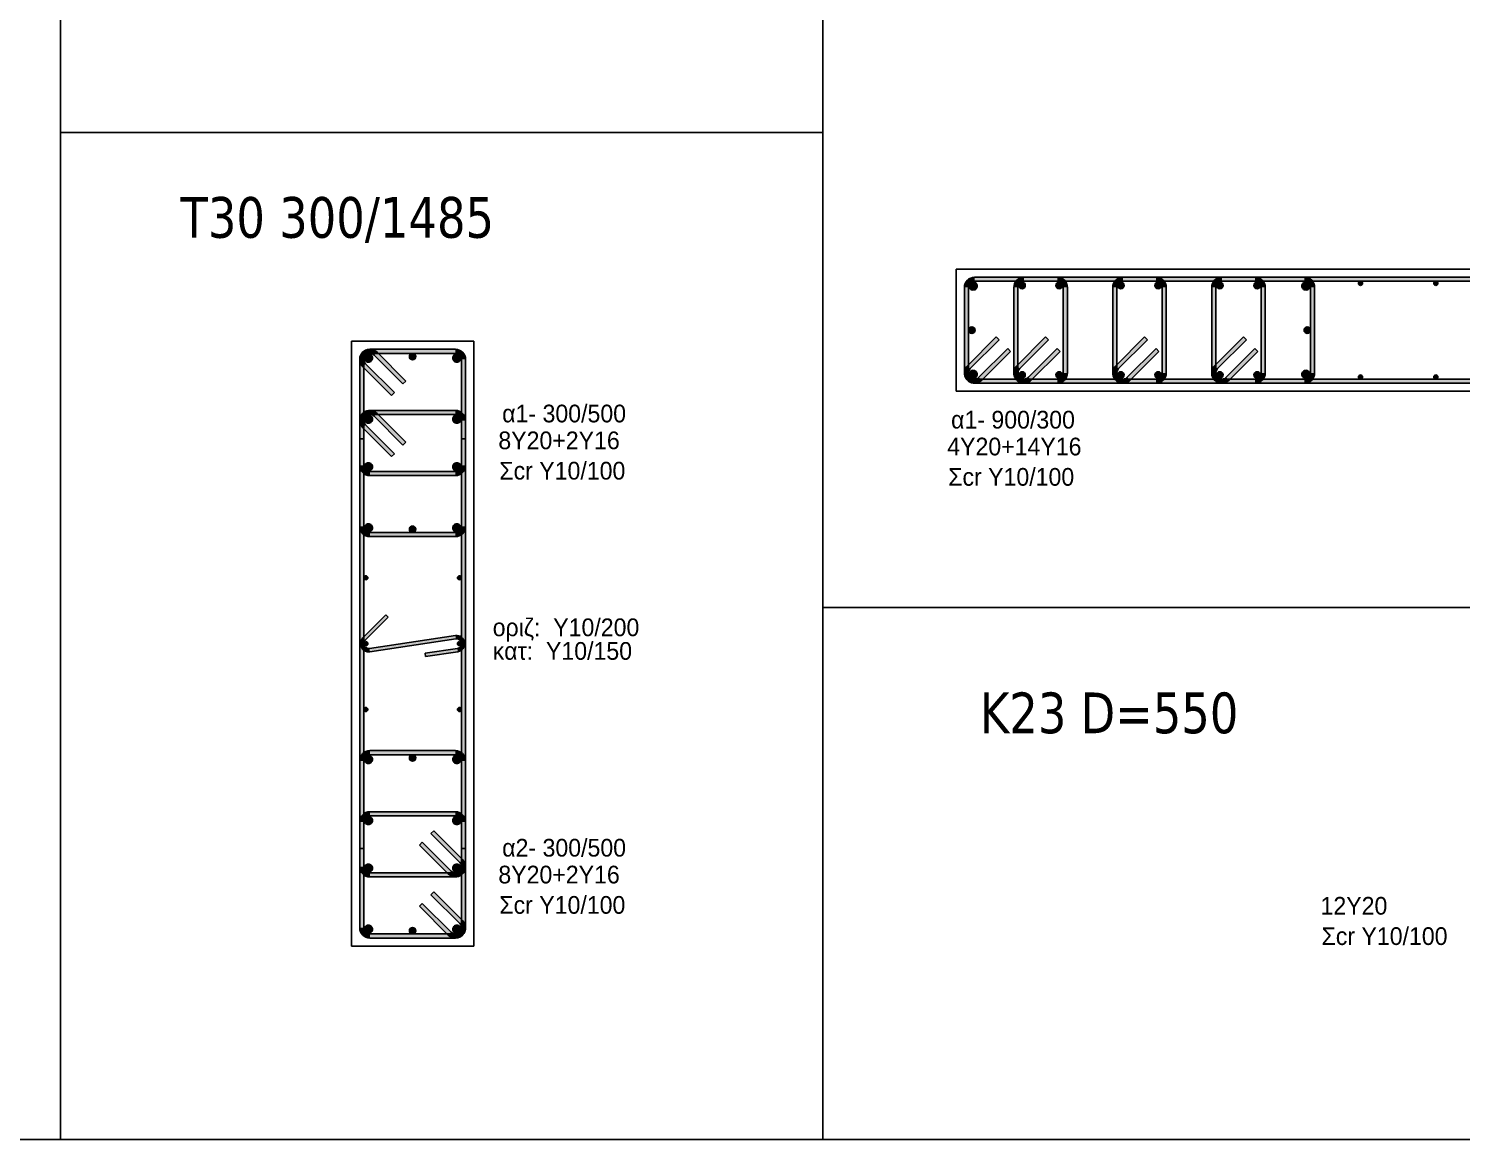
# Model space of a CAD drawing. Header units: millimetres. Extents: x -2171 to 1563, y -1758 to -1505.
# Drawn here: x 288.36 to 305.95, y -1630.29 to -1616.66 of the extents above; entities that cross this region are included whole.
import ezdxf

# ---------------------------------------------------------------- set-up
doc = ezdxf.new("R2010")
doc.units = ezdxf.units.MM
for name, color, linetype in [('-S_TEXT', 3, 'Continuous'), ('Col_Det', 7, 'Continuous'), ('Col_Det_Fill', 7, 'Continuous'), ('Geo_Col_Pro_1', 7, 'Continuous'), ('pinakaki', 153, 'Continuous')]:
    doc.layers.add(name, color=color, linetype=linetype)
doc.styles.add('S1Arl22_b_934_161', font='arial.ttf', dxfattribs={"width": 0.933629, "height": 0.002175})
doc.styles.get("Standard").update_dxf_attribs({"font": 'tahoma.ttf'})

msp = doc.modelspace()

# ---------------------------------------------------------------- hatches: boundary and pattern name
at = {"layer": 'Col_Det_Fill'}
for color, points in [(252, [(299.9732, -1619.7616), (299.9732, -1619.7116, 0.4142136), (299.8482, -1619.8366), (299.8982, -1619.8366, -0.4142136)]), (252, [(299.8982, -1619.8366), (299.8482, -1619.8366), (299.8482, -1620.8866), (299.8982, -1620.8866)]), (12, [(299.9055, -1619.8189, 0.4142136), (299.9555, -1619.8689, 0.4142136), (300.0055, -1619.8189, 0.4142136), (299.9555, -1619.7689, 0.4142136)]), (252, [(304.0232, -1619.7616), (304.0232, -1619.7116), (299.9732, -1619.7116), (299.9732, -1619.7616)]), (252, [(300.5804, -1619.7616), (300.5804, -1619.7116, 0.4142136), (300.4554, -1619.8366), (300.5054, -1619.8366, -0.4142136)]), (252, [(300.5054, -1619.8366), (300.4554, -1619.8366), (300.4554, -1620.8866), (300.5054, -1620.8866)]), (56, [(300.5156, -1619.8119, 0.4142136), (300.5556, -1619.8519, 0.4142136), (300.5956, -1619.8119, 0.4142136), (300.5556, -1619.7719, 0.4142136)]), (252, [(300.9875, -1619.7616), (300.9875, -1619.7116), (300.5804, -1619.7116), (300.5804, -1619.7616)]), (56, [(300.9723, -1619.8119, 0.4142136), (301.0123, -1619.8519, 0.4142136), (301.0523, -1619.8119, 0.4142136), (301.0123, -1619.7719, 0.4142136)]), (252, [(301.0625, -1619.8366), (301.1125, -1619.8366, 0.4142136), (300.9875, -1619.7116), (300.9875, -1619.7616, -0.4142136)]), (252, [(301.0625, -1620.8866), (301.1125, -1620.8866), (301.1125, -1619.8366), (301.0625, -1619.8366)]), (252, [(301.7946, -1619.7616), (301.7946, -1619.7116, 0.4142136), (301.6696, -1619.8366), (301.7196, -1619.8366, -0.4142136)]), (252, [(301.7196, -1619.8366), (301.6696, -1619.8366), (301.6696, -1620.8866), (301.7196, -1620.8866)]), (56, [(301.7299, -1619.8119, 0.4142136), (301.7699, -1619.8519, 0.4142136), (301.8099, -1619.8119, 0.4142136), (301.7699, -1619.7719, 0.4142136)]), (252, [(302.2018, -1619.7616), (302.2018, -1619.7116), (301.7946, -1619.7116), (301.7946, -1619.7616)]), (56, [(302.1865, -1619.8119, 0.4142136), (302.2265, -1619.8519, 0.4142136), (302.2665, -1619.8119, 0.4142136), (302.2265, -1619.7719, 0.4142136)]), (252, [(302.2768, -1619.8366), (302.3268, -1619.8366, 0.4142136), (302.2018, -1619.7116), (302.2018, -1619.7616, -0.4142136)]), (252, [(302.2768, -1620.8866), (302.3268, -1620.8866), (302.3268, -1619.8366), (302.2768, -1619.8366)]), (252, [(303.0089, -1619.7616), (303.0089, -1619.7116, 0.4142136), (302.8839, -1619.8366), (302.9339, -1619.8366, -0.4142136)]), (252, [(302.9339, -1619.8366), (302.8839, -1619.8366), (302.8839, -1620.8866), (302.9339, -1620.8866)]), (56, [(302.9442, -1619.8119, 0.4142136), (302.9842, -1619.8519, 0.4142136), (303.0242, -1619.8119, 0.4142136), (302.9842, -1619.7719, 0.4142136)]), (252, [(314.8005, -1619.7616), (314.8005, -1619.7116), (302.9467, -1619.7116), (302.9467, -1619.7616)]), (252, [(303.4161, -1619.7616), (303.4161, -1619.7116), (303.0089, -1619.7116), (303.0089, -1619.7616)]), (56, [(303.4008, -1619.8119, 0.4142136), (303.4408, -1619.8519, 0.4142136), (303.4808, -1619.8119, 0.4142136), (303.4408, -1619.7719, 0.4142136)]), (252, [(303.4911, -1619.8366), (303.5411, -1619.8366, 0.4142136), (303.4161, -1619.7116), (303.4161, -1619.7616, -0.4142136)]), (252, [(303.4911, -1620.8866), (303.5411, -1620.8866), (303.5411, -1619.8366), (303.4911, -1619.8366)]), (12, [(303.9909, -1619.8189, 0.4142136), (304.0409, -1619.8689, 0.4142136), (304.0909, -1619.8189, 0.4142136), (304.0409, -1619.7689, 0.4142136)]), (252, [(304.0982, -1619.8366), (304.1482, -1619.8366, 0.4142136), (304.0232, -1619.7116), (304.0232, -1619.7616, -0.4142136)]), (252, [(304.0982, -1620.8866), (304.1482, -1620.8866), (304.1482, -1619.8366), (304.0982, -1619.8366)]), (133, [(304.6862, -1619.7866, 0.4142136), (304.7112, -1619.8116, 0.4142136), (304.7362, -1619.7866, 0.4142136), (304.7112, -1619.7616, 0.4142136)]), (133, [(305.6112, -1619.7866, 0.4142136), (305.6362, -1619.8116, 0.4142136), (305.6612, -1619.7866, 0.4142136), (305.6362, -1619.7616, 0.4142136)]), (133, [(299.8982, -1620.3616, 0.4142136), (299.9382, -1620.4016, 0.4142136), (299.9782, -1620.3616, 0.4142136), (299.9382, -1620.3216, 0.4142136)]), (133, [(304.0182, -1620.3616, 0.4142136), (304.0582, -1620.4016, 0.4142136), (304.0982, -1620.3616, 0.4142136), (304.0582, -1620.3216, 0.4142136)]), (252, [(300.2737, -1620.48), (300.2384, -1620.4447), (299.8848, -1620.7982), (299.9202, -1620.8336)]), (252, [(300.8809, -1620.48), (300.8455, -1620.4447), (300.492, -1620.7982), (300.5273, -1620.8336)]), (252, [(302.0952, -1620.48), (302.0598, -1620.4447), (301.7063, -1620.7982), (301.7416, -1620.8336)]), (252, [(303.3095, -1620.48), (303.2741, -1620.4447), (302.9205, -1620.7982), (302.9559, -1620.8336)]), (252, [(292.6016, -1620.668), (292.637, -1620.6327, 0.6681786), (292.4236, -1620.7211), (292.4736, -1620.7211, -0.6681786)]), (252, [(292.5486, -1620.6461), (292.5486, -1620.5961, 0.6681786), (292.4602, -1620.8095), (292.4956, -1620.7741, -0.6681786)]), (252, [(292.4736, -1620.7211), (292.4236, -1620.7211), (292.4236, -1622.7711), (292.4736, -1622.7711)]), (12, [(292.5309, -1620.6534, 0.4142136), (292.4809, -1620.7034, 0.4142136), (292.5309, -1620.7534, 0.4142136), (292.5809, -1620.7034, 0.4142136)]), (252, [(293.5986, -1620.6461), (293.5986, -1620.5961), (292.5486, -1620.5961), (292.5486, -1620.6461)]), (252, [(292.9552, -1621.0216), (292.9905, -1620.9862), (292.637, -1620.6327), (292.6016, -1620.668)]), (133, [(293.0735, -1620.6461, 0.4142136), (293.0335, -1620.6861, 0.4142136), (293.0735, -1620.7261, 0.4142136), (293.1135, -1620.6861, 0.4142136)]), (12, [(293.6163, -1620.6534, 0.4142136), (293.5663, -1620.7034, 0.4142136), (293.6163, -1620.7534, 0.4142136), (293.6663, -1620.7034, 0.4142136)]), (252, [(293.6736, -1620.7211), (293.7236, -1620.7211, 0.4142136), (293.5986, -1620.5961), (293.5986, -1620.6461, -0.4142136)]), (252, [(293.6736, -1622.7711), (293.7236, -1622.7711), (293.7236, -1620.7211), (293.6736, -1620.7211)]), (252, [(300.0263, -1620.9396), (300.0616, -1620.975), (300.4152, -1620.6214), (300.3798, -1620.5861)]), (252, [(300.6334, -1620.9396), (300.6687, -1620.975), (301.0223, -1620.6214), (300.9869, -1620.5861)]), (252, [(301.8477, -1620.9396), (301.883, -1620.975), (302.2366, -1620.6214), (302.2012, -1620.5861)]), (252, [(303.062, -1620.9396), (303.0973, -1620.975), (303.4509, -1620.6214), (303.4155, -1620.5861)]), (252, [(292.4956, -1620.7741), (292.4602, -1620.8095), (292.8137, -1621.163), (292.8491, -1621.1277)]), (252, [(299.9202, -1620.8336), (299.8848, -1620.7982, 0.6681786), (299.9732, -1621.0116), (299.9732, -1620.9616, -0.6681786)]), (252, [(299.8982, -1620.8866), (299.8482, -1620.8866, 0.6681786), (300.0616, -1620.975), (300.0263, -1620.9396, -0.6681786)]), (12, [(299.9055, -1620.9043, 0.4142136), (299.9555, -1620.9543, 0.4142136), (300.0055, -1620.9043, 0.4142136), (299.9555, -1620.8543, 0.4142136)]), (252, [(300.5273, -1620.8336), (300.492, -1620.7982, 0.6681786), (300.5804, -1621.0116), (300.5804, -1620.9616, -0.6681786)]), (252, [(300.5054, -1620.8866), (300.4554, -1620.8866, 0.6681786), (300.6687, -1620.975), (300.6334, -1620.9396, -0.6681786)]), (56, [(300.5156, -1620.9114, 0.4142136), (300.5556, -1620.9514, 0.4142136), (300.5956, -1620.9114, 0.4142136), (300.5556, -1620.8714, 0.4142136)]), (56, [(300.9723, -1620.9114, 0.4142136), (301.0123, -1620.9514, 0.4142136), (301.0523, -1620.9114, 0.4142136), (301.0123, -1620.8714, 0.4142136)]), (252, [(300.9875, -1620.9616), (300.9875, -1621.0116, 0.4142136), (301.1125, -1620.8866), (301.0625, -1620.8866, -0.4142136)]), (252, [(301.7416, -1620.8336), (301.7063, -1620.7982, 0.6681786), (301.7946, -1621.0116), (301.7946, -1620.9616, -0.6681786)]), (252, [(301.7196, -1620.8866), (301.6696, -1620.8866, 0.6681786), (301.883, -1620.975), (301.8477, -1620.9396, -0.6681786)]), (56, [(301.7299, -1620.9114, 0.4142136), (301.7699, -1620.9514, 0.4142136), (301.8099, -1620.9114, 0.4142136), (301.7699, -1620.8714, 0.4142136)]), (56, [(302.1865, -1620.9114, 0.4142136), (302.2265, -1620.9514, 0.4142136), (302.2665, -1620.9114, 0.4142136), (302.2265, -1620.8714, 0.4142136)]), (252, [(302.2018, -1620.9616), (302.2018, -1621.0116, 0.4142136), (302.3268, -1620.8866), (302.2768, -1620.8866, -0.4142136)]), (252, [(302.9559, -1620.8336), (302.9205, -1620.7982, 0.6681786), (303.0089, -1621.0116), (303.0089, -1620.9616, -0.6681786)]), (252, [(302.9339, -1620.8866), (302.8839, -1620.8866, 0.6681786), (303.0973, -1620.975), (303.062, -1620.9396, -0.6681786)]), (56, [(302.9442, -1620.9114, 0.4142136), (302.9842, -1620.9514, 0.4142136), (303.0242, -1620.9114, 0.4142136), (302.9842, -1620.8714, 0.4142136)]), (56, [(303.4008, -1620.9114, 0.4142136), (303.4408, -1620.9514, 0.4142136), (303.4808, -1620.9114, 0.4142136), (303.4408, -1620.8714, 0.4142136)]), (252, [(303.4161, -1620.9616), (303.4161, -1621.0116, 0.4142136), (303.5411, -1620.8866), (303.4911, -1620.8866, -0.4142136)]), (12, [(303.9909, -1620.9043, 0.4142136), (304.0409, -1620.9543, 0.4142136), (304.0909, -1620.9043, 0.4142136), (304.0409, -1620.8543, 0.4142136)]), (252, [(304.0232, -1620.9616), (304.0232, -1621.0116, 0.4142136), (304.1482, -1620.8866), (304.0982, -1620.8866, -0.4142136)]), (252, [(299.9732, -1620.9616), (299.9732, -1621.0116), (304.0232, -1621.0116), (304.0232, -1620.9616)]), (252, [(300.5804, -1620.9616), (300.5804, -1621.0116), (300.9875, -1621.0116), (300.9875, -1620.9616)]), (252, [(301.7946, -1620.9616), (301.7946, -1621.0116), (302.2018, -1621.0116), (302.2018, -1620.9616)]), (252, [(302.9467, -1620.9616), (302.9467, -1621.0116), (314.8005, -1621.0116), (314.8005, -1620.9616)]), (252, [(303.0089, -1620.9616), (303.0089, -1621.0116), (303.4161, -1621.0116), (303.4161, -1620.9616)]), (133, [(304.6862, -1620.9366, 0.4142136), (304.7112, -1620.9616, 0.4142136), (304.7362, -1620.9366, 0.4142136), (304.7112, -1620.9116, 0.4142136)]), (133, [(305.6112, -1620.9366, 0.4142136), (305.6362, -1620.9616, 0.4142136), (305.6612, -1620.9366, 0.4142136), (305.6362, -1620.9116, 0.4142136)]), (252, [(292.6016, -1621.418), (292.637, -1621.3827, 0.6681786), (292.4236, -1621.4711), (292.4736, -1621.4711, -0.6681786)]), (252, [(292.5486, -1621.3961), (292.5486, -1621.3461, 0.6681786), (292.4602, -1621.5595), (292.4956, -1621.5241, -0.6681786)]), (56, [(292.5309, -1621.4034, 0.4142136), (292.4809, -1621.4534, 0.4142136), (292.5309, -1621.5034, 0.4142136), (292.5809, -1621.4534, 0.4142136)]), (252, [(293.5986, -1621.3961), (293.5986, -1621.3461), (292.5486, -1621.3461), (292.5486, -1621.3961)]), (252, [(292.9552, -1621.7716), (292.9905, -1621.7362), (292.637, -1621.3827), (292.6016, -1621.418)]), (56, [(293.6163, -1621.4034, 0.4142136), (293.5663, -1621.4534, 0.4142136), (293.6163, -1621.5034, 0.4142136), (293.6663, -1621.4534, 0.4142136)]), (252, [(293.6736, -1621.4711), (293.7236, -1621.4711, 0.4142136), (293.5986, -1621.3461), (293.5986, -1621.3961, -0.4142136)]), (252, [(292.4736, -1621.4711), (292.4236, -1621.4711), (292.4236, -1622.0211), (292.4736, -1622.0211)]), (252, [(292.4956, -1621.5241), (292.4602, -1621.5595), (292.8137, -1621.913), (292.8491, -1621.8777)]), (252, [(293.6736, -1622.0211), (293.7236, -1622.0211), (293.7236, -1621.4711), (293.6736, -1621.4711)]), (252, [(292.4736, -1621.6945), (292.4236, -1621.6945), (292.4236, -1626.7245), (292.4736, -1626.7245)]), (252, [(293.6736, -1626.7245), (293.7236, -1626.7245), (293.7236, -1621.6945), (293.6736, -1621.6945)]), (252, [(292.4736, -1622.0211), (292.4236, -1622.0211, 0.4142136), (292.5486, -1622.1461), (292.5486, -1622.0961, -0.4142136)]), (56, [(292.5309, -1621.9887, 0.4142136), (292.4809, -1622.0387, 0.4142136), (292.5309, -1622.0887, 0.4142136), (292.5809, -1622.0387, 0.4142136)]), (252, [(292.5486, -1622.0961), (292.5486, -1622.1461), (293.5986, -1622.1461), (293.5986, -1622.0961)]), (56, [(293.6163, -1621.9887, 0.4142136), (293.5663, -1622.0387, 0.4142136), (293.6163, -1622.0887, 0.4142136), (293.6663, -1622.0387, 0.4142136)]), (252, [(293.5986, -1622.0961), (293.5986, -1622.1461, 0.4142136), (293.7236, -1622.0211), (293.6736, -1622.0211, -0.4142136)]), (252, [(292.4736, -1622.7711), (292.4236, -1622.7711, 0.4142136), (292.5486, -1622.8961), (292.5486, -1622.8461, -0.4142136)]), (12, [(292.5309, -1622.7387, 0.4142136), (292.4809, -1622.7887, 0.4142136), (292.5309, -1622.8387, 0.4142136), (292.5809, -1622.7887, 0.4142136)]), (133, [(293.0736, -1622.7661, 0.4142136), (293.0336, -1622.8061, 0.4142136), (293.0736, -1622.8461, 0.4142136), (293.1136, -1622.8061, 0.4142136)]), (12, [(293.6163, -1622.7387, 0.4142136), (293.5663, -1622.7887, 0.4142136), (293.6163, -1622.8387, 0.4142136), (293.6663, -1622.7887, 0.4142136)]), (252, [(293.5986, -1622.8461), (293.5986, -1622.8961, 0.4142136), (293.7236, -1622.7711), (293.6736, -1622.7711, -0.4142136)]), (252, [(292.5486, -1622.8461), (292.5486, -1622.8961), (293.5986, -1622.8961), (293.5986, -1622.8461)]), (133, [(292.4986, -1623.4259, 0.4142136), (292.5236, -1623.4009, 0.4142136), (292.4986, -1623.3759, 0.4142136), (292.4736, -1623.4009, 0.4142136)]), (133, [(293.6486, -1623.4259, 0.4142136), (293.6736, -1623.4009, 0.4142136), (293.6486, -1623.3759, 0.4142136), (293.6236, -1623.4009, 0.4142136)]), (252, [(292.4629, -1624.1388), (292.4912, -1624.1671), (292.774, -1623.8843), (292.7457, -1623.856)]), (252, [(292.5484, -1624.3084), (292.5425, -1624.2689, -0.7233449), (292.4912, -1624.1671), (292.4629, -1624.1388, 0.7233449)]), (133, [(292.4986, -1624.2345, 0.4142136), (292.5236, -1624.2095, 0.4142136), (292.4986, -1624.1845, 0.4142136), (292.4736, -1624.2095, 0.4142136)]), (252, [(293.6047, -1624.1502), (293.5988, -1624.1106), (292.5425, -1624.2689), (292.5484, -1624.3084)]), (252, [(293.6225, -1624.2689), (293.6284, -1624.3084, 1), (293.5988, -1624.1106), (293.6047, -1624.1502, -1)]), (133, [(293.6486, -1624.2345, 0.4142136), (293.6736, -1624.2095, 0.4142136), (293.6486, -1624.1845, 0.4142136), (293.6236, -1624.2095, 0.4142136)]), (252, [(293.2269, -1624.3281), (293.2328, -1624.3677), (293.6284, -1624.3084), (293.6225, -1624.2689)]), (133, [(292.4986, -1625.0432, 0.4142136), (292.5236, -1625.0182, 0.4142136), (292.4986, -1624.9932, 0.4142136), (292.4736, -1625.0182, 0.4142136)]), (133, [(293.6486, -1625.0432, 0.4142136), (293.6736, -1625.0182, 0.4142136), (293.6486, -1624.9932, 0.4142136), (293.6236, -1625.0182, 0.4142136)]), (252, [(292.5486, -1625.573), (292.5486, -1625.523, 0.4142136), (292.4236, -1625.648), (292.4736, -1625.648, -0.4142136)]), (252, [(292.4736, -1625.648), (292.4236, -1625.648), (292.4236, -1627.698), (292.4736, -1627.698)]), (12, [(292.5309, -1625.6803, 0.4142136), (292.5809, -1625.6303, 0.4142136), (292.5309, -1625.5803, 0.4142136), (292.4809, -1625.6303, 0.4142136)]), (252, [(293.5986, -1625.573), (293.5986, -1625.523), (292.5486, -1625.523), (292.5486, -1625.573)]), (133, [(293.0735, -1625.653, 0.4142136), (293.1135, -1625.613, 0.4142136), (293.0735, -1625.573, 0.4142136), (293.0335, -1625.613, 0.4142136)]), (12, [(293.6163, -1625.6803, 0.4142136), (293.6663, -1625.6303, 0.4142136), (293.6163, -1625.5803, 0.4142136), (293.5663, -1625.6303, 0.4142136)]), (252, [(293.6736, -1625.648), (293.7236, -1625.648, 0.4142136), (293.5986, -1625.523), (293.5986, -1625.573, -0.4142136)]), (252, [(293.6736, -1627.698), (293.7236, -1627.698), (293.7236, -1625.648), (293.6736, -1625.648)]), (252, [(292.5486, -1626.323), (292.5486, -1626.273, 0.4142136), (292.4236, -1626.398), (292.4736, -1626.398, -0.4142136)]), (56, [(292.5309, -1626.4303, 0.4142136), (292.5809, -1626.3803, 0.4142136), (292.5309, -1626.3303, 0.4142136), (292.4809, -1626.3803, 0.4142136)]), (252, [(293.5986, -1626.323), (293.5986, -1626.273), (292.5486, -1626.273), (292.5486, -1626.323)]), (56, [(293.6163, -1626.4303, 0.4142136), (293.6663, -1626.3803, 0.4142136), (293.6163, -1626.3303, 0.4142136), (293.5663, -1626.3803, 0.4142136)]), (252, [(293.6736, -1626.398), (293.7236, -1626.398, 0.4142136), (293.5986, -1626.273), (293.5986, -1626.323, -0.4142136)]), (252, [(292.4736, -1626.398), (292.4236, -1626.398), (292.4236, -1626.948), (292.4736, -1626.948)]), (252, [(293.6516, -1626.8949), (293.687, -1626.8596), (293.3334, -1626.506), (293.2981, -1626.5414)]), (252, [(293.6736, -1626.948), (293.7236, -1626.948), (293.7236, -1626.398), (293.6736, -1626.398)]), (252, [(293.192, -1626.6475), (293.1566, -1626.6828), (293.5102, -1627.0364), (293.5456, -1627.001)]), (252, [(293.5986, -1627.023), (293.5986, -1627.073, 0.6681786), (293.687, -1626.8596), (293.6516, -1626.8949, -0.6681786)]), (252, [(292.4736, -1626.948), (292.4236, -1626.948, 0.4142136), (292.5486, -1627.073), (292.5486, -1627.023, -0.4142136)]), (56, [(292.5309, -1627.0157, 0.4142136), (292.5809, -1626.9657, 0.4142136), (292.5309, -1626.9157, 0.4142136), (292.4809, -1626.9657, 0.4142136)]), (252, [(292.5486, -1627.023), (292.5486, -1627.073), (293.5986, -1627.073), (293.5986, -1627.023)]), (252, [(293.5456, -1627.001), (293.5102, -1627.0364, 0.6681786), (293.7236, -1626.948), (293.6736, -1626.948, -0.6681786)]), (56, [(293.6163, -1627.0157, 0.4142136), (293.6663, -1626.9657, 0.4142136), (293.6163, -1626.9157, 0.4142136), (293.5663, -1626.9657, 0.4142136)]), (252, [(293.192, -1627.3975), (293.1566, -1627.4328), (293.5102, -1627.7864), (293.5456, -1627.751)]), (252, [(293.6516, -1627.6449), (293.687, -1627.6096), (293.3334, -1627.256), (293.2981, -1627.2914)]), (252, [(292.4736, -1627.698), (292.4236, -1627.698, 0.4142136), (292.5486, -1627.823), (292.5486, -1627.773, -0.4142136)]), (12, [(292.5309, -1627.7657, 0.4142136), (292.5809, -1627.7157, 0.4142136), (292.5309, -1627.6657, 0.4142136), (292.4809, -1627.7157, 0.4142136)]), (133, [(293.0736, -1627.773, 0.4142136), (293.1136, -1627.733, 0.4142136), (293.0736, -1627.693, 0.4142136), (293.0336, -1627.733, 0.4142136)]), (252, [(293.5456, -1627.751), (293.5102, -1627.7864, 0.6681786), (293.7236, -1627.698), (293.6736, -1627.698, -0.6681786)]), (12, [(293.6163, -1627.7657, 0.4142136), (293.6663, -1627.7157, 0.4142136), (293.6163, -1627.6657, 0.4142136), (293.5663, -1627.7157, 0.4142136)]), (252, [(293.5986, -1627.773), (293.5986, -1627.823, 0.6681786), (293.687, -1627.6096), (293.6516, -1627.6449, -0.6681786)]), (252, [(292.5486, -1627.773), (292.5486, -1627.823), (293.5986, -1627.823), (293.5986, -1627.773)])]:
    msp.add_hatch(color=color, dxfattribs=at).paths.add_polyline_path(points)

# ---------------------------------------------------------------- linework, layer by layer
at = {"layer": '-S_TEXT', "ltscale": 5}
msp.add_lwpolyline([(268.584, -1590.2497), (326.7315, -1590.2497), (326.7315, -1630.2944), (268.584, -1630.2944)], close=True, dxfattribs=at)
at = {"layer": 'Col_Det', "color": 7}
for points in [[(317.999, -1619.6116), (299.7482, -1619.6116)], [(299.7482, -1619.6116), (299.7482, -1621.1116)], [(299.8482, -1619.8366), (299.8482, -1620.8866)], [(299.8982, -1620.8866), (299.8982, -1619.8366)], [(304.0232, -1619.7116), (299.9732, -1619.7116)], [(299.9732, -1619.7616), (304.0232, -1619.7616)], [(300.4554, -1619.8366), (300.4554, -1620.8866)], [(300.5054, -1620.8866), (300.5054, -1619.8366)], [(300.9875, -1619.7116), (300.5804, -1619.7116)], [(300.5804, -1619.7616), (300.9875, -1619.7616)], [(301.0625, -1619.8366), (301.0625, -1620.8866)], [(301.1125, -1620.8866), (301.1125, -1619.8366)], [(301.6696, -1619.8366), (301.6696, -1620.8866)], [(301.7196, -1620.8866), (301.7196, -1619.8366)], [(302.2018, -1619.7116), (301.7946, -1619.7116)], [(301.7946, -1619.7616), (302.2018, -1619.7616)], [(302.2768, -1619.8366), (302.2768, -1620.8866)], [(302.3268, -1620.8866), (302.3268, -1619.8366)], [(302.8839, -1619.8366), (302.8839, -1620.8866)], [(302.9339, -1620.8866), (302.9339, -1619.8366)], [(314.8005, -1619.7116), (302.9467, -1619.7116)], [(302.9467, -1619.7116), (302.9467, -1619.7616)], [(302.9467, -1619.7616), (314.8005, -1619.7616)], [(303.4161, -1619.7116), (303.0089, -1619.7116)], [(303.0089, -1619.7616), (303.4161, -1619.7616)], [(303.4911, -1619.8366), (303.4911, -1620.8866)], [(303.5411, -1620.8866), (303.5411, -1619.8366)], [(304.0982, -1619.8366), (304.0982, -1620.8866)], [(304.1482, -1620.8866), (304.1482, -1619.8366)], [(293.8236, -1620.4961), (292.3236, -1620.4961)], [(292.3236, -1620.4961), (292.3236, -1627.923)], [(293.8236, -1627.923), (293.8236, -1620.4961)], [(300.2384, -1620.4447), (299.8848, -1620.7982)], [(299.9202, -1620.8336), (300.2737, -1620.48)], [(300.2737, -1620.48), (300.2384, -1620.4447)], [(300.8455, -1620.4447), (300.492, -1620.7982)], [(300.5273, -1620.8336), (300.8809, -1620.48)], [(300.8809, -1620.48), (300.8455, -1620.4447)], [(302.0598, -1620.4447), (301.7063, -1620.7982)], [(301.7416, -1620.8336), (302.0952, -1620.48)], [(302.0952, -1620.48), (302.0598, -1620.4447)], [(303.2741, -1620.4447), (302.9205, -1620.7982)], [(302.9559, -1620.8336), (303.3095, -1620.48)], [(303.3095, -1620.48), (303.2741, -1620.4447)], [(292.4236, -1620.7211), (292.4236, -1622.7711)], [(292.4736, -1622.7711), (292.4736, -1620.7211)], [(293.5986, -1620.5961), (292.5486, -1620.5961)], [(292.5486, -1620.6461), (293.5986, -1620.6461)], [(292.6016, -1620.668), (292.9552, -1621.0216)], [(292.9905, -1620.9862), (292.637, -1620.6327)], [(293.6736, -1620.7211), (293.6736, -1622.7711)], [(293.7236, -1622.7711), (293.7236, -1620.7211)], [(300.3798, -1620.5861), (300.0263, -1620.9396)], [(300.0616, -1620.975), (300.4152, -1620.6214)], [(300.4152, -1620.6214), (300.3798, -1620.5861)], [(300.9869, -1620.5861), (300.6334, -1620.9396)], [(300.6687, -1620.975), (301.0223, -1620.6214)], [(301.0223, -1620.6214), (300.9869, -1620.5861)], [(302.2012, -1620.5861), (301.8477, -1620.9396)], [(301.883, -1620.975), (302.2366, -1620.6214)], [(302.2366, -1620.6214), (302.2012, -1620.5861)], [(303.4155, -1620.5861), (303.062, -1620.9396)], [(303.0973, -1620.975), (303.4509, -1620.6214)], [(303.4509, -1620.6214), (303.4155, -1620.5861)], [(292.4602, -1620.8095), (292.8137, -1621.163)], [(292.8491, -1621.1277), (292.4956, -1620.7741)], [(292.9552, -1621.0216), (292.9905, -1620.9862)], [(304.0232, -1620.9616), (299.9732, -1620.9616)], [(299.9732, -1621.0116), (304.0232, -1621.0116)], [(300.9875, -1620.9616), (300.5804, -1620.9616)], [(300.5804, -1621.0116), (300.9875, -1621.0116)], [(302.2018, -1620.9616), (301.7946, -1620.9616)], [(301.7946, -1621.0116), (302.2018, -1621.0116)], [(302.9467, -1620.9616), (302.9467, -1621.0116)], [(314.8005, -1620.9616), (302.9467, -1620.9616)], [(302.9467, -1621.0116), (314.8005, -1621.0116)], [(303.4161, -1620.9616), (303.0089, -1620.9616)], [(303.0089, -1621.0116), (303.4161, -1621.0116)], [(292.8137, -1621.163), (292.8491, -1621.1277)], [(299.7482, -1621.1116), (317.999, -1621.1116)], [(293.5986, -1621.3461), (292.5486, -1621.3461)], [(292.5486, -1621.3961), (293.5986, -1621.3961)], [(292.6016, -1621.418), (292.9552, -1621.7716)], [(292.9905, -1621.7362), (292.637, -1621.3827)], [(292.4236, -1621.4711), (292.4236, -1622.0211)], [(292.4602, -1621.5595), (292.8137, -1621.913)], [(292.4736, -1622.0211), (292.4736, -1621.4711)], [(292.8491, -1621.8777), (292.4956, -1621.5241)], [(293.6736, -1621.4711), (293.6736, -1622.0211)], [(293.7236, -1622.0211), (293.7236, -1621.4711)], [(292.4736, -1621.6945), (292.4236, -1621.6945)], [(292.4236, -1621.6945), (292.4236, -1626.7245)], [(292.4736, -1626.7245), (292.4736, -1621.6945)], [(292.9552, -1621.7716), (292.9905, -1621.7362)], [(293.7236, -1621.6945), (293.6736, -1621.6945)], [(293.6736, -1621.6945), (293.6736, -1626.7245)], [(293.7236, -1626.7245), (293.7236, -1621.6945)], [(292.8137, -1621.913), (292.8491, -1621.8777)], [(293.5986, -1622.0961), (292.5486, -1622.0961)], [(292.5486, -1622.1461), (293.5986, -1622.1461)], [(293.5986, -1622.8461), (292.5486, -1622.8461)], [(292.5486, -1622.8961), (293.5986, -1622.8961)], [(292.7457, -1623.856), (292.4629, -1624.1388)], [(292.4912, -1624.1671), (292.774, -1623.8843)], [(292.774, -1623.8843), (292.7457, -1623.856)], [(293.5988, -1624.1106), (292.5425, -1624.2689)], [(292.5484, -1624.3084), (293.6047, -1624.1502)], [(293.6225, -1624.2689), (293.2269, -1624.3281)], [(293.2269, -1624.3281), (293.2328, -1624.3677)], [(293.2328, -1624.3677), (293.6284, -1624.3084)], [(292.4236, -1625.648), (292.4236, -1627.698)], [(292.4736, -1627.698), (292.4736, -1625.648)], [(293.5986, -1625.523), (292.5486, -1625.523)], [(292.5486, -1625.573), (293.5986, -1625.573)], [(293.6736, -1625.648), (293.6736, -1627.698)], [(293.7236, -1627.698), (293.7236, -1625.648)], [(293.5986, -1626.273), (292.5486, -1626.273)], [(292.5486, -1626.323), (293.5986, -1626.323)], [(292.4236, -1626.398), (292.4236, -1626.948)], [(292.4736, -1626.948), (292.4736, -1626.398)], [(293.3334, -1626.506), (293.2981, -1626.5414)], [(293.687, -1626.8596), (293.3334, -1626.506)], [(293.6736, -1626.398), (293.6736, -1626.948)], [(293.7236, -1626.948), (293.7236, -1626.398)], [(293.192, -1626.6475), (293.1566, -1626.6828)], [(293.1566, -1626.6828), (293.5102, -1627.0364)], [(293.5456, -1627.001), (293.192, -1626.6475)], [(293.2981, -1626.5414), (293.6516, -1626.8949)], [(292.4236, -1626.7245), (292.4736, -1626.7245)], [(293.6736, -1626.7245), (293.7236, -1626.7245)], [(293.5986, -1627.023), (292.5486, -1627.023)], [(292.5486, -1627.073), (293.5986, -1627.073)], [(293.192, -1627.3975), (293.1566, -1627.4328)], [(293.5456, -1627.751), (293.192, -1627.3975)], [(293.3334, -1627.256), (293.2981, -1627.2914)], [(293.2981, -1627.2914), (293.6516, -1627.6449)], [(293.687, -1627.6096), (293.3334, -1627.256)], [(293.1566, -1627.4328), (293.5102, -1627.7864)], [(292.3236, -1627.923), (293.8236, -1627.923)], [(293.5986, -1627.773), (292.5486, -1627.773)], [(292.5486, -1627.823), (293.5986, -1627.823)]]:
    msp.add_lwpolyline(points, dxfattribs=at)
for points in [[(299.9732, -1619.7116, 0.4142136), (299.8482, -1619.8366)], [(299.8982, -1619.8366, -0.4142136), (299.9732, -1619.7616, -0.4142136)], [(299.9555, -1619.7689, 0.4142136), (299.9055, -1619.8189, 0.4142136)], [(299.9055, -1619.8189, 0.4142136), (299.9555, -1619.8689, 0.4142136)], [(300.0055, -1619.8189, 0.4142136), (299.9555, -1619.7689, 0.4142136)], [(299.9555, -1619.8689, 0.4142136), (300.0055, -1619.8189, 0.4142136)], [(300.5804, -1619.7116, 0.4142136), (300.4554, -1619.8366)], [(300.5054, -1619.8366, -0.4142136), (300.5804, -1619.7616, -0.4142136)], [(300.5556, -1619.7719, 0.4142136), (300.5156, -1619.8119, 0.4142136)], [(300.5156, -1619.8119, 0.4142136), (300.5556, -1619.8519, 0.4142136)], [(300.5956, -1619.8119, 0.4142136), (300.5556, -1619.7719, 0.4142136)], [(300.5556, -1619.8519, 0.4142136), (300.5956, -1619.8119, 0.4142136)], [(301.0123, -1619.7719, 0.4142136), (300.9723, -1619.8119, 0.4142136)], [(300.9723, -1619.8119, 0.4142136), (301.0123, -1619.8519, 0.4142136)], [(301.1125, -1619.8366, 0.4142136), (300.9875, -1619.7116)], [(300.9875, -1619.7616, -0.4142136), (301.0625, -1619.8366, -0.4142136)], [(301.0523, -1619.8119, 0.4142136), (301.0123, -1619.7719, 0.4142136)], [(301.0123, -1619.8519, 0.4142136), (301.0523, -1619.8119, 0.4142136)], [(301.7946, -1619.7116, 0.4142136), (301.6696, -1619.8366)], [(301.7196, -1619.8366, -0.4142136), (301.7946, -1619.7616, -0.4142136)], [(301.7699, -1619.7719, 0.4142136), (301.7299, -1619.8119, 0.4142136)], [(301.7299, -1619.8119, 0.4142136), (301.7699, -1619.8519, 0.4142136)], [(301.8099, -1619.8119, 0.4142136), (301.7699, -1619.7719, 0.4142136)], [(301.7699, -1619.8519, 0.4142136), (301.8099, -1619.8119, 0.4142136)], [(302.2265, -1619.7719, 0.4142136), (302.1865, -1619.8119, 0.4142136)], [(302.1865, -1619.8119, 0.4142136), (302.2265, -1619.8519, 0.4142136)], [(302.3268, -1619.8366, 0.4142136), (302.2018, -1619.7116)], [(302.2018, -1619.7616, -0.4142136), (302.2768, -1619.8366, -0.4142136)], [(302.2665, -1619.8119, 0.4142136), (302.2265, -1619.7719, 0.4142136)], [(302.2265, -1619.8519, 0.4142136), (302.2665, -1619.8119, 0.4142136)], [(303.0089, -1619.7116, 0.4142136), (302.8839, -1619.8366)], [(302.9339, -1619.8366, -0.4142136), (303.0089, -1619.7616, -0.4142136)], [(302.9842, -1619.7719, 0.4142136), (302.9442, -1619.8119, 0.4142136)], [(302.9442, -1619.8119, 0.4142136), (302.9842, -1619.8519, 0.4142136)], [(303.0242, -1619.8119, 0.4142136), (302.9842, -1619.7719, 0.4142136)], [(302.9842, -1619.8519, 0.4142136), (303.0242, -1619.8119, 0.4142136)], [(303.4408, -1619.7719, 0.4142136), (303.4008, -1619.8119, 0.4142136)], [(303.4008, -1619.8119, 0.4142136), (303.4408, -1619.8519, 0.4142136)], [(303.5411, -1619.8366, 0.4142136), (303.4161, -1619.7116)], [(303.4161, -1619.7616, -0.4142136), (303.4911, -1619.8366, -0.4142136)], [(303.4808, -1619.8119, 0.4142136), (303.4408, -1619.7719, 0.4142136)], [(303.4408, -1619.8519, 0.4142136), (303.4808, -1619.8119, 0.4142136)], [(304.0409, -1619.7689, 0.4142136), (303.9909, -1619.8189, 0.4142136)], [(303.9909, -1619.8189, 0.4142136), (304.0409, -1619.8689, 0.4142136)], [(304.1482, -1619.8366, 0.4142136), (304.0232, -1619.7116)], [(304.0232, -1619.7616, -0.4142136), (304.0982, -1619.8366, -0.4142136)], [(304.0909, -1619.8189, 0.4142136), (304.0409, -1619.7689, 0.4142136)], [(304.0409, -1619.8689, 0.4142136), (304.0909, -1619.8189, 0.4142136)], [(304.7112, -1619.7616, 0.4142136), (304.6862, -1619.7866, 0.4142136)], [(304.6862, -1619.7866, 0.4142136), (304.7112, -1619.8116, 0.4142136)], [(304.7362, -1619.7866, 0.4142136), (304.7112, -1619.7616, 0.4142136)], [(304.7112, -1619.8116, 0.4142136), (304.7362, -1619.7866, 0.4142136)], [(305.6362, -1619.7616, 0.4142136), (305.6112, -1619.7866, 0.4142136)], [(305.6112, -1619.7866, 0.4142136), (305.6362, -1619.8116, 0.4142136)], [(305.6612, -1619.7866, 0.4142136), (305.6362, -1619.7616, 0.4142136)], [(305.6362, -1619.8116, 0.4142136), (305.6612, -1619.7866, 0.4142136)], [(299.9382, -1620.3216, 0.4142136), (299.8982, -1620.3616, 0.4142136)], [(299.8982, -1620.3616, 0.4142136), (299.9382, -1620.4016, 0.4142136)], [(299.9782, -1620.3616, 0.4142136), (299.9382, -1620.3216, 0.4142136)], [(299.9382, -1620.4016, 0.4142136), (299.9782, -1620.3616, 0.4142136)], [(304.0582, -1620.3216, 0.4142136), (304.0182, -1620.3616, 0.4142136)], [(304.0182, -1620.3616, 0.4142136), (304.0582, -1620.4016, 0.4142136)], [(304.0982, -1620.3616, 0.4142136), (304.0582, -1620.3216, 0.4142136)], [(304.0582, -1620.4016, 0.4142136), (304.0982, -1620.3616, 0.4142136)], [(292.637, -1620.6327, 0.6681786), (292.4236, -1620.7211)], [(292.5486, -1620.5961, 0.6681786), (292.4602, -1620.8095)], [(292.4736, -1620.7211, -0.6681786), (292.6016, -1620.668, -0.6681786)], [(292.4956, -1620.7741, -0.6681786), (292.5486, -1620.6461, -0.6681786)], [(292.5309, -1620.6534, 0.4142136), (292.4809, -1620.7034, 0.4142136)], [(292.4809, -1620.7034, 0.4142136), (292.5309, -1620.7534, 0.4142136)], [(292.5809, -1620.7034, 0.4142136), (292.5309, -1620.6534, 0.4142136)], [(292.5309, -1620.7534, 0.4142136), (292.5809, -1620.7034, 0.4142136)], [(293.0735, -1620.6461, 0.4142136), (293.0335, -1620.6861, 0.4142136)], [(293.0335, -1620.6861, 0.4142136), (293.0735, -1620.7261, 0.4142136)], [(293.1135, -1620.6861, 0.4142136), (293.0735, -1620.6461, 0.4142136)], [(293.0735, -1620.7261, 0.4142136), (293.1135, -1620.6861, 0.4142136)], [(293.6163, -1620.6534, 0.4142136), (293.5663, -1620.7034, 0.4142136)], [(293.5663, -1620.7034, 0.4142136), (293.6163, -1620.7534, 0.4142136)], [(293.7236, -1620.7211, 0.4142136), (293.5986, -1620.5961)], [(293.5986, -1620.6461, -0.4142136), (293.6736, -1620.7211, -0.4142136)], [(293.6663, -1620.7034, 0.4142136), (293.6163, -1620.6534, 0.4142136)], [(293.6163, -1620.7534, 0.4142136), (293.6663, -1620.7034, 0.4142136)], [(299.8848, -1620.7982, 0.6681786), (299.9732, -1621.0116)], [(299.8482, -1620.8866, 0.6681786), (300.0616, -1620.975)], [(299.9732, -1620.9616, -0.6681786), (299.9202, -1620.8336, -0.6681786)], [(300.0263, -1620.9396, -0.6681786), (299.8982, -1620.8866, -0.6681786)], [(299.9555, -1620.8543, 0.4142136), (299.9055, -1620.9043, 0.4142136)], [(300.0055, -1620.9043, 0.4142136), (299.9555, -1620.8543, 0.4142136)], [(300.492, -1620.7982, 0.6681786), (300.5804, -1621.0116)], [(300.4554, -1620.8866, 0.6681786), (300.6687, -1620.975)], [(300.5804, -1620.9616, -0.6681786), (300.5273, -1620.8336, -0.6681786)], [(300.6334, -1620.9396, -0.6681786), (300.5054, -1620.8866, -0.6681786)], [(300.5556, -1620.8714, 0.4142136), (300.5156, -1620.9114, 0.4142136)], [(300.5956, -1620.9114, 0.4142136), (300.5556, -1620.8714, 0.4142136)], [(301.0123, -1620.8714, 0.4142136), (300.9723, -1620.9114, 0.4142136)], [(300.9875, -1621.0116, 0.4142136), (301.1125, -1620.8866)], [(301.0625, -1620.8866, -0.4142136), (300.9875, -1620.9616, -0.4142136)], [(301.0523, -1620.9114, 0.4142136), (301.0123, -1620.8714, 0.4142136)], [(301.7063, -1620.7982, 0.6681786), (301.7946, -1621.0116)], [(301.6696, -1620.8866, 0.6681786), (301.883, -1620.975)], [(301.7946, -1620.9616, -0.6681786), (301.7416, -1620.8336, -0.6681786)], [(301.8477, -1620.9396, -0.6681786), (301.7196, -1620.8866, -0.6681786)], [(301.7699, -1620.8714, 0.4142136), (301.7299, -1620.9114, 0.4142136)], [(301.8099, -1620.9114, 0.4142136), (301.7699, -1620.8714, 0.4142136)], [(302.2265, -1620.8714, 0.4142136), (302.1865, -1620.9114, 0.4142136)], [(302.2018, -1621.0116, 0.4142136), (302.3268, -1620.8866)], [(302.2768, -1620.8866, -0.4142136), (302.2018, -1620.9616, -0.4142136)], [(302.2665, -1620.9114, 0.4142136), (302.2265, -1620.8714, 0.4142136)], [(302.9205, -1620.7982, 0.6681786), (303.0089, -1621.0116)], [(302.8839, -1620.8866, 0.6681786), (303.0973, -1620.975)], [(303.0089, -1620.9616, -0.6681786), (302.9559, -1620.8336, -0.6681786)], [(303.062, -1620.9396, -0.6681786), (302.9339, -1620.8866, -0.6681786)], [(302.9842, -1620.8714, 0.4142136), (302.9442, -1620.9114, 0.4142136)], [(303.0242, -1620.9114, 0.4142136), (302.9842, -1620.8714, 0.4142136)], [(303.4408, -1620.8714, 0.4142136), (303.4008, -1620.9114, 0.4142136)], [(303.4161, -1621.0116, 0.4142136), (303.5411, -1620.8866)], [(303.4911, -1620.8866, -0.4142136), (303.4161, -1620.9616, -0.4142136)], [(303.4808, -1620.9114, 0.4142136), (303.4408, -1620.8714, 0.4142136)], [(304.0409, -1620.8543, 0.4142136), (303.9909, -1620.9043, 0.4142136)], [(304.0232, -1621.0116, 0.4142136), (304.1482, -1620.8866)], [(304.0982, -1620.8866, -0.4142136), (304.0232, -1620.9616, -0.4142136)], [(304.0909, -1620.9043, 0.4142136), (304.0409, -1620.8543, 0.4142136)], [(299.9055, -1620.9043, 0.4142136), (299.9555, -1620.9543, 0.4142136)], [(299.9555, -1620.9543, 0.4142136), (300.0055, -1620.9043, 0.4142136)], [(300.5156, -1620.9114, 0.4142136), (300.5556, -1620.9514, 0.4142136)], [(300.5556, -1620.9514, 0.4142136), (300.5956, -1620.9114, 0.4142136)], [(300.9723, -1620.9114, 0.4142136), (301.0123, -1620.9514, 0.4142136)], [(301.0123, -1620.9514, 0.4142136), (301.0523, -1620.9114, 0.4142136)], [(301.7299, -1620.9114, 0.4142136), (301.7699, -1620.9514, 0.4142136)], [(301.7699, -1620.9514, 0.4142136), (301.8099, -1620.9114, 0.4142136)], [(302.1865, -1620.9114, 0.4142136), (302.2265, -1620.9514, 0.4142136)], [(302.2265, -1620.9514, 0.4142136), (302.2665, -1620.9114, 0.4142136)], [(302.9442, -1620.9114, 0.4142136), (302.9842, -1620.9514, 0.4142136)], [(302.9842, -1620.9514, 0.4142136), (303.0242, -1620.9114, 0.4142136)], [(303.4008, -1620.9114, 0.4142136), (303.4408, -1620.9514, 0.4142136)], [(303.4408, -1620.9514, 0.4142136), (303.4808, -1620.9114, 0.4142136)], [(303.9909, -1620.9043, 0.4142136), (304.0409, -1620.9543, 0.4142136)], [(304.0409, -1620.9543, 0.4142136), (304.0909, -1620.9043, 0.4142136)], [(304.7112, -1620.9116, 0.4142136), (304.6862, -1620.9366, 0.4142136)], [(304.6862, -1620.9366, 0.4142136), (304.7112, -1620.9616, 0.4142136)], [(304.7362, -1620.9366, 0.4142136), (304.7112, -1620.9116, 0.4142136)], [(304.7112, -1620.9616, 0.4142136), (304.7362, -1620.9366, 0.4142136)], [(305.6362, -1620.9116, 0.4142136), (305.6112, -1620.9366, 0.4142136)], [(305.6112, -1620.9366, 0.4142136), (305.6362, -1620.9616, 0.4142136)], [(305.6612, -1620.9366, 0.4142136), (305.6362, -1620.9116, 0.4142136)], [(305.6362, -1620.9616, 0.4142136), (305.6612, -1620.9366, 0.4142136)], [(292.637, -1621.3827, 0.6681786), (292.4236, -1621.4711)], [(292.5486, -1621.3461, 0.6681786), (292.4602, -1621.5595)], [(292.4736, -1621.4711, -0.6681786), (292.6016, -1621.418, -0.6681786)], [(292.4956, -1621.5241, -0.6681786), (292.5486, -1621.3961, -0.6681786)], [(292.5309, -1621.4034, 0.4142136), (292.4809, -1621.4534, 0.4142136)], [(292.5809, -1621.4534, 0.4142136), (292.5309, -1621.4034, 0.4142136)], [(293.6163, -1621.4034, 0.4142136), (293.5663, -1621.4534, 0.4142136)], [(293.7236, -1621.4711, 0.4142136), (293.5986, -1621.3461)], [(293.5986, -1621.3961, -0.4142136), (293.6736, -1621.4711, -0.4142136)], [(293.6663, -1621.4534, 0.4142136), (293.6163, -1621.4034, 0.4142136)], [(292.4809, -1621.4534, 0.4142136), (292.5309, -1621.5034, 0.4142136)], [(292.5309, -1621.5034, 0.4142136), (292.5809, -1621.4534, 0.4142136)], [(293.5663, -1621.4534, 0.4142136), (293.6163, -1621.5034, 0.4142136)], [(293.6163, -1621.5034, 0.4142136), (293.6663, -1621.4534, 0.4142136)], [(292.4236, -1622.0211, 0.4142136), (292.5486, -1622.1461)], [(292.5486, -1622.0961, -0.4142136), (292.4736, -1622.0211, -0.4142136)], [(292.5309, -1621.9887, 0.4142136), (292.4809, -1622.0387, 0.4142136)], [(292.4809, -1622.0387, 0.4142136), (292.5309, -1622.0887, 0.4142136)], [(292.5809, -1622.0387, 0.4142136), (292.5309, -1621.9887, 0.4142136)], [(292.5309, -1622.0887, 0.4142136), (292.5809, -1622.0387, 0.4142136)], [(293.6163, -1621.9887, 0.4142136), (293.5663, -1622.0387, 0.4142136)], [(293.5663, -1622.0387, 0.4142136), (293.6163, -1622.0887, 0.4142136)], [(293.5986, -1622.1461, 0.4142136), (293.7236, -1622.0211)], [(293.6736, -1622.0211, -0.4142136), (293.5986, -1622.0961, -0.4142136)], [(293.6663, -1622.0387, 0.4142136), (293.6163, -1621.9887, 0.4142136)], [(293.6163, -1622.0887, 0.4142136), (293.6663, -1622.0387, 0.4142136)], [(292.4236, -1622.7711, 0.4142136), (292.5486, -1622.8961)], [(292.5486, -1622.8461, -0.4142136), (292.4736, -1622.7711, -0.4142136)], [(292.5309, -1622.7387, 0.4142136), (292.4809, -1622.7887, 0.4142136)], [(292.4809, -1622.7887, 0.4142136), (292.5309, -1622.8387, 0.4142136)], [(292.5809, -1622.7887, 0.4142136), (292.5309, -1622.7387, 0.4142136)], [(292.5309, -1622.8387, 0.4142136), (292.5809, -1622.7887, 0.4142136)], [(293.0736, -1622.7661, 0.4142136), (293.0336, -1622.8061, 0.4142136)], [(293.0336, -1622.8061, 0.4142136), (293.0736, -1622.8461, 0.4142136)], [(293.1136, -1622.8061, 0.4142136), (293.0736, -1622.7661, 0.4142136)], [(293.0736, -1622.8461, 0.4142136), (293.1136, -1622.8061, 0.4142136)], [(293.6163, -1622.7387, 0.4142136), (293.5663, -1622.7887, 0.4142136)], [(293.5663, -1622.7887, 0.4142136), (293.6163, -1622.8387, 0.4142136)], [(293.5986, -1622.8961, 0.4142136), (293.7236, -1622.7711)], [(293.6736, -1622.7711, -0.4142136), (293.5986, -1622.8461, -0.4142136)], [(293.6663, -1622.7887, 0.4142136), (293.6163, -1622.7387, 0.4142136)], [(293.6163, -1622.8387, 0.4142136), (293.6663, -1622.7887, 0.4142136)], [(292.4986, -1623.3759, 0.4142136), (292.4736, -1623.4009, 0.4142136)], [(292.4736, -1623.4009, 0.4142136), (292.4986, -1623.4259, 0.4142136)], [(292.5236, -1623.4009, 0.4142136), (292.4986, -1623.3759, 0.4142136)], [(292.4986, -1623.4259, 0.4142136), (292.5236, -1623.4009, 0.4142136)], [(293.6486, -1623.3759, 0.4142136), (293.6236, -1623.4009, 0.4142136)], [(293.6236, -1623.4009, 0.4142136), (293.6486, -1623.4259, 0.4142136)], [(293.6736, -1623.4009, 0.4142136), (293.6486, -1623.3759, 0.4142136)], [(293.6486, -1623.4259, 0.4142136), (293.6736, -1623.4009, 0.4142136)], [(292.4629, -1624.1388, 0.7233449), (292.5484, -1624.3084, 0.7233449)], [(292.5425, -1624.2689, -0.7233449), (292.4912, -1624.1671)], [(292.4986, -1624.1845, 0.4142136), (292.4736, -1624.2095, 0.4142136)], [(292.4736, -1624.2095, 0.4142136), (292.4986, -1624.2345, 0.4142136)], [(292.5236, -1624.2095, 0.4142136), (292.4986, -1624.1845, 0.4142136)], [(292.4986, -1624.2345, 0.4142136), (292.5236, -1624.2095, 0.4142136)], [(293.6284, -1624.3084, 1), (293.5988, -1624.1106)], [(293.6047, -1624.1502, -1), (293.6225, -1624.2689, -1)], [(293.6486, -1624.1845, 0.4142136), (293.6236, -1624.2095, 0.4142136)], [(293.6236, -1624.2095, 0.4142136), (293.6486, -1624.2345, 0.4142136)], [(293.6736, -1624.2095, 0.4142136), (293.6486, -1624.1845, 0.4142136)], [(293.6486, -1624.2345, 0.4142136), (293.6736, -1624.2095, 0.4142136)], [(292.4986, -1624.9932, 0.4142136), (292.4736, -1625.0182, 0.4142136)], [(292.4736, -1625.0182, 0.4142136), (292.4986, -1625.0432, 0.4142136)], [(292.5236, -1625.0182, 0.4142136), (292.4986, -1624.9932, 0.4142136)], [(292.4986, -1625.0432, 0.4142136), (292.5236, -1625.0182, 0.4142136)], [(293.6486, -1624.9932, 0.4142136), (293.6236, -1625.0182, 0.4142136)], [(293.6236, -1625.0182, 0.4142136), (293.6486, -1625.0432, 0.4142136)], [(293.6736, -1625.0182, 0.4142136), (293.6486, -1624.9932, 0.4142136)], [(293.6486, -1625.0432, 0.4142136), (293.6736, -1625.0182, 0.4142136)], [(292.5486, -1625.523, 0.4142136), (292.4236, -1625.648)], [(292.4736, -1625.648, -0.4142136), (292.5486, -1625.573, -0.4142136)], [(292.5309, -1625.5803, 0.4142136), (292.4809, -1625.6303, 0.4142136)], [(292.4809, -1625.6303, 0.4142136), (292.5309, -1625.6803, 0.4142136)], [(292.5809, -1625.6303, 0.4142136), (292.5309, -1625.5803, 0.4142136)], [(292.5309, -1625.6803, 0.4142136), (292.5809, -1625.6303, 0.4142136)], [(293.0735, -1625.573, 0.4142136), (293.0335, -1625.613, 0.4142136)], [(293.0335, -1625.613, 0.4142136), (293.0735, -1625.653, 0.4142136)], [(293.1135, -1625.613, 0.4142136), (293.0735, -1625.573, 0.4142136)], [(293.0735, -1625.653, 0.4142136), (293.1135, -1625.613, 0.4142136)], [(293.6163, -1625.5803, 0.4142136), (293.5663, -1625.6303, 0.4142136)], [(293.5663, -1625.6303, 0.4142136), (293.6163, -1625.6803, 0.4142136)], [(293.7236, -1625.648, 0.4142136), (293.5986, -1625.523)], [(293.5986, -1625.573, -0.4142136), (293.6736, -1625.648, -0.4142136)], [(293.6663, -1625.6303, 0.4142136), (293.6163, -1625.5803, 0.4142136)], [(293.6163, -1625.6803, 0.4142136), (293.6663, -1625.6303, 0.4142136)], [(292.5486, -1626.273, 0.4142136), (292.4236, -1626.398)], [(292.4736, -1626.398, -0.4142136), (292.5486, -1626.323, -0.4142136)], [(292.5309, -1626.3303, 0.4142136), (292.4809, -1626.3803, 0.4142136)], [(292.5809, -1626.3803, 0.4142136), (292.5309, -1626.3303, 0.4142136)], [(293.6163, -1626.3303, 0.4142136), (293.5663, -1626.3803, 0.4142136)], [(293.7236, -1626.398, 0.4142136), (293.5986, -1626.273)], [(293.5986, -1626.323, -0.4142136), (293.6736, -1626.398, -0.4142136)], [(293.6663, -1626.3803, 0.4142136), (293.6163, -1626.3303, 0.4142136)], [(292.4809, -1626.3803, 0.4142136), (292.5309, -1626.4303, 0.4142136)], [(292.5309, -1626.4303, 0.4142136), (292.5809, -1626.3803, 0.4142136)], [(293.5663, -1626.3803, 0.4142136), (293.6163, -1626.4303, 0.4142136)], [(293.6163, -1626.4303, 0.4142136), (293.6663, -1626.3803, 0.4142136)], [(293.5986, -1627.073, 0.6681786), (293.687, -1626.8596)], [(292.4236, -1626.948, 0.4142136), (292.5486, -1627.073)], [(292.5486, -1627.023, -0.4142136), (292.4736, -1626.948, -0.4142136)], [(292.5309, -1626.9157, 0.4142136), (292.4809, -1626.9657, 0.4142136)], [(292.4809, -1626.9657, 0.4142136), (292.5309, -1627.0157, 0.4142136)], [(292.5809, -1626.9657, 0.4142136), (292.5309, -1626.9157, 0.4142136)], [(292.5309, -1627.0157, 0.4142136), (292.5809, -1626.9657, 0.4142136)], [(293.5102, -1627.0364, 0.6681786), (293.7236, -1626.948)], [(293.6736, -1626.948, -0.6681786), (293.5456, -1627.001, -0.6681786)], [(293.6163, -1626.9157, 0.4142136), (293.5663, -1626.9657, 0.4142136)], [(293.5663, -1626.9657, 0.4142136), (293.6163, -1627.0157, 0.4142136)], [(293.6516, -1626.8949, -0.6681786), (293.5986, -1627.023, -0.6681786)], [(293.6663, -1626.9657, 0.4142136), (293.6163, -1626.9157, 0.4142136)], [(293.6163, -1627.0157, 0.4142136), (293.6663, -1626.9657, 0.4142136)], [(292.4236, -1627.698, 0.4142136), (292.5486, -1627.823)], [(292.5486, -1627.773, -0.4142136), (292.4736, -1627.698, -0.4142136)], [(292.5309, -1627.6657, 0.4142136), (292.4809, -1627.7157, 0.4142136)], [(292.4809, -1627.7157, 0.4142136), (292.5309, -1627.7657, 0.4142136)], [(292.5809, -1627.7157, 0.4142136), (292.5309, -1627.6657, 0.4142136)], [(292.5309, -1627.7657, 0.4142136), (292.5809, -1627.7157, 0.4142136)], [(293.0736, -1627.693, 0.4142136), (293.0336, -1627.733, 0.4142136)], [(293.0336, -1627.733, 0.4142136), (293.0736, -1627.773, 0.4142136)], [(293.1136, -1627.733, 0.4142136), (293.0736, -1627.693, 0.4142136)], [(293.0736, -1627.773, 0.4142136), (293.1136, -1627.733, 0.4142136)], [(293.5102, -1627.7864, 0.6681786), (293.7236, -1627.698)], [(293.6736, -1627.698, -0.6681786), (293.5456, -1627.751, -0.6681786)], [(293.6163, -1627.6657, 0.4142136), (293.5663, -1627.7157, 0.4142136)], [(293.5663, -1627.7157, 0.4142136), (293.6163, -1627.7657, 0.4142136)], [(293.5986, -1627.823, 0.6681786), (293.687, -1627.6096)], [(293.6516, -1627.6449, -0.6681786), (293.5986, -1627.773, -0.6681786)], [(293.6663, -1627.7157, 0.4142136), (293.6163, -1627.6657, 0.4142136)], [(293.6163, -1627.7657, 0.4142136), (293.6663, -1627.7157, 0.4142136)]]:
    msp.add_lwpolyline(points, format="xyb", dxfattribs=at)
at = {"layer": 'Geo_Col_Pro_1', "color": 4, "linetype": 'Continuous', "ltscale": 0.5}
for p, q in [((288.7521, -1610.5817), (288.7521, -1630.2944)), ((298.1087, -1610.5817), (298.1087, -1630.2944)), ((288.7521, -1617.934), (298.1087, -1617.934)), ((298.1087, -1623.7642), (319.7117, -1623.7642))]:
    msp.add_line(p, q, dxfattribs=at)

# ---------------------------------------------------------------- texts
at = {"layer": 'Col_Det', "color": 7, "style": 'S1Arl22_b_934_161', "width": 0.933629}
for s, p in [(' α1- 300/500', (294.0947, -1621.4932)), (' α1- 900/300', (299.6057, -1621.5689, 83.25)), ('8Y20+2Y16', (294.1261, -1621.8228)), ('4Y20+14Y16', (299.6372, -1621.8984, 83.25)), ('Σcr Y10/100', (294.138, -1622.1953)), ('Σcr Y10/100', (299.649, -1622.2709, 83.25)), ('οριζ:  Y10/200', (294.0565, -1624.1177)), ('κατ:  Y10/150', (294.0565, -1624.4077)), (' α2- 300/500', (294.0947, -1626.8234)), ('8Y20+2Y16', (294.1261, -1627.153)), ('Σcr Y10/100', (294.138, -1627.5255)), ('12Y20', (304.2206, -1627.536)), ('Σcr Y10/100', (304.2325, -1627.9085))]:
    msp.add_text(s, height=0.2175, dxfattribs=at).set_placement(p)
at = {"layer": 'pinakaki', "color": 1, "width": 0.933629}
for s, p in [('Τ30 300/1485 ', (290.2232, -1619.2268)), ('Κ23 D=550', (300.0382, -1625.3091))]:
    msp.add_text(s, height=0.5, dxfattribs=at).set_placement(p)

doc.saveas('drawing.dxf')
